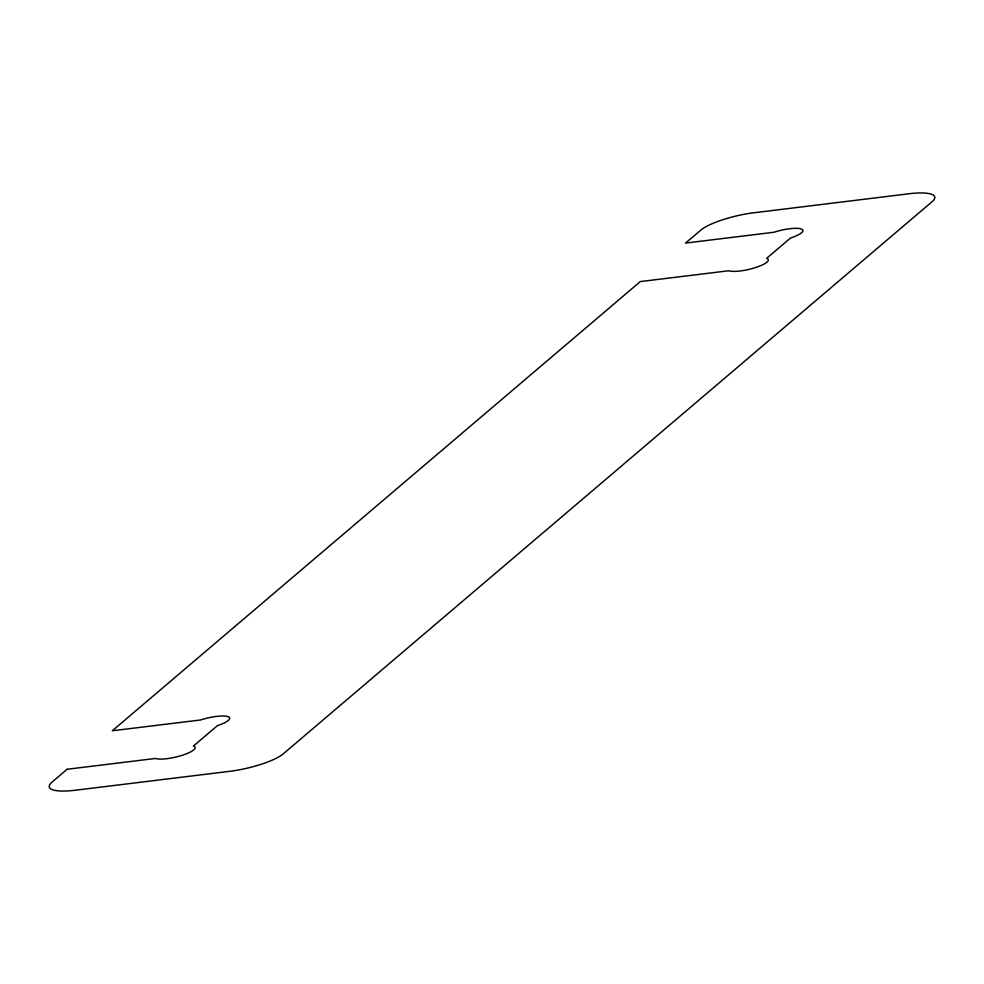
<?xml version="1.0" encoding="UTF-8"?>
<svg xmlns="http://www.w3.org/2000/svg" width="984" height="984" viewBox="0 0 984 984"><rect width="100%" height="100%" fill="white"/><g stroke="black" fill="none" stroke-linecap="round" stroke-linejoin="round"><path stroke-width="1.48" d="M67.096 769.267L52.041 782.096A42.447 9.988 -13.1 0 0 75.51 790.214L229.715 771.321A42.447 9.975 -13.1 0 0 283.355 753.769L933.139 200.797A42.447 9.975 -13.1 0 0 911.799 193.417L750.878 213.147A42.447 9.975 -13.1 0 0 702.096 229.1L685.528 243.073L773.928 232.261A21.218 4.994 -13.1 0 1 801.197 228.928A21.218 4.994 -13.1 0 1 790.533 238.005L766.622 258.349A21.218 4.994 -13.1 0 1 755.958 267.427A21.218 4.994 -13.1 0 1 728.689 270.76L640.289 281.584L112.336 730.768L200.736 719.956A21.218 4.994 -13.1 0 1 228.005 716.623A21.218 4.994 -13.1 0 1 217.341 725.7L193.43 746.044A21.218 4.994 -13.1 0 1 182.766 755.122A21.218 4.994 -13.1 0 1 155.497 758.455L67.096 769.267"/></g></svg>
